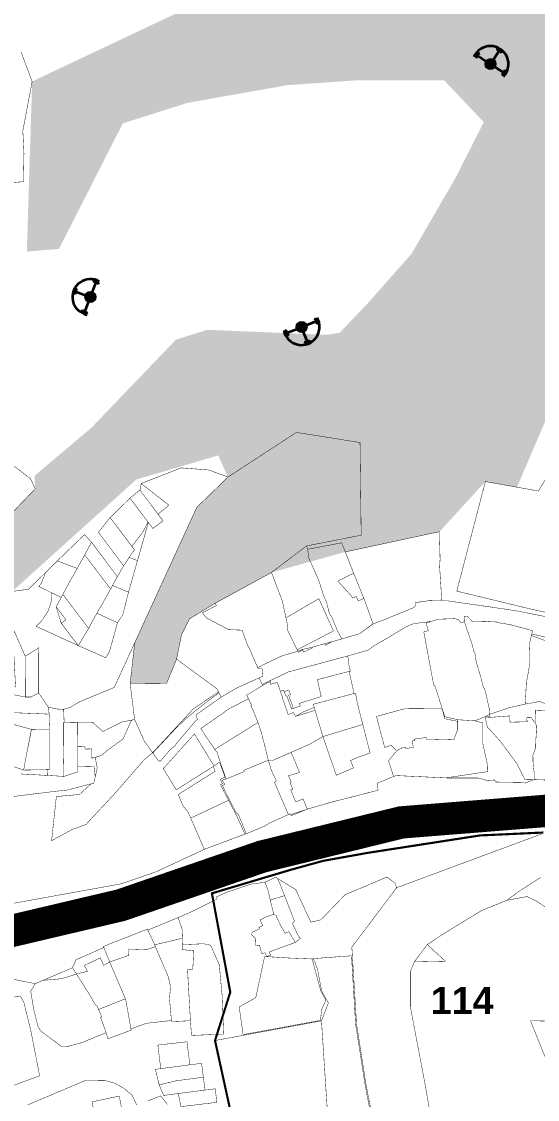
# Model space of a CAD drawing. Header units: millimetres. Extents: x 21689 to 31331, y 37531 to 43751.
# Drawn here: x 28846.9 to 29086.1, y 42539.3 to 43038.9 of the extents above; entities that cross this region are included whole.
import ezdxf

# ---------------------------------------------------------------- set-up
doc = ezdxf.new("R2010")
doc.units = ezdxf.units.MM
for name, color, linetype, lineweight in [('0.15 - Видовые раскрытия', 22, 'Continuous', 9), ('00 границы ОКН', 1, 'Continuous', 40), ('00 номер ОКН', 7, 'Continuous', 15), ('CONTUR', 150, 'Continuous', 9)]:
    doc.layers.add(name, color=color, linetype=linetype, lineweight=lineweight)
doc.layers.add('00 Дороги', color=252, linetype='Continuous', lineweight=9, transparency=0.2)
doc.layers.add('00 Природный ландшафт', color=81, linetype='Continuous', lineweight=9, true_color=0xa9da90, transparency=0.4)
doc.styles.get("Standard").update_dxf_attribs({"font": 'arial.ttf'})

# ---------------------------------------------------------------- blocks, each defined once
blk = doc.blocks.new('участки все')
at = {"layer": 'CONTUR', "const_width": 0.2}
for points in [[(5959.86, 5382.45), (5965.03, 5368.8), (5960.7, 5345.88), (5961.23, 5335.52), (5960.96, 5322.33), (5954.18, 5321.82)], [(5955.79, 5132.41), (5963.35, 5133.37), (5971.25, 5141.19), (5971.25, 5141.19), (5969.15, 5135.92), (5968.1, 5134.71), (5973.96, 5131.8), (5974.12, 5131.01), (5974.2, 5129.65), (5973.89, 5127.76), (5972.29, 5123.07), (5969.78, 5119.18), (5966.91, 5116.2), (5986.41, 5107.27), (5999.11, 5101.67), (6000.83, 5104.31), (6004.58, 5117.88), (6007, 5121.46), (6009.71, 5132.03), (6013.86, 5146.65), (6018.09, 5161.47), (6018.89, 5164.35), (6021, 5161.57), (6025.73, 5165.13), (6023.43, 5168.18), (6028.4, 5172.4), (6015.6, 5182.43), (6034.11, 5189.66), (6046.77, 5188.71), (6055.81, 5185.42), (6041.35, 5171.36), (6003.07, 5087.87), (5986.97, 5081.23), (5982.61, 5078.58), (5978.66, 5077.51), (5972.6, 5078.7), (5968.03, 5085.3), (5968.02, 5106.47), (5967.46, 5105.82), (5961.79, 5102.4), (5955.57, 5116.56)], [(5955.57, 5116.56), (5961.79, 5102.4), (5967.46, 5105.82), (5968.02, 5106.47), (5968.03, 5085.3), (5972.6, 5078.7), (5978.66, 5077.51), (5982.61, 5078.58), (5986.97, 5081.23), (6003.07, 5087.87), (6041.35, 5171.36), (6055.81, 5185.42), (6046.77, 5188.71), (6034.11, 5189.66), (6015.6, 5182.43), (6014.99, 5179.4), (6025.73, 5165.13), (6021, 5161.57), (6018.76, 5164.54), (6016.64, 5160.31), (6011.24, 5153.27), (6012.48, 5151.62), (6010.79, 5149.42), (6007.45, 5144.25), (6004.52, 5139.24), (6001.41, 5133.48), (5997.93, 5127.27), (5994.64, 5121.6), (5991.21, 5115.28), (5986.41, 5107.27), (5978.53, 5117.6), (5976.16, 5125.22), (5979.24, 5131.01), (5982.68, 5137.36), (5985.93, 5143.09), (5989.38, 5149.31), (5992.55, 5155.15), (5989.31, 5158.71), (5975.27, 5145.18), (5963.35, 5133.37), (5955.79, 5132.41)], [(6203.22, 5111.16), (6196.66, 5112.68), (6197.01, 5114.21), (6191.57, 5115.69), (6186.33, 5117.05), (6181.48, 5117.86), (6180.49, 5118.21), (6176.01, 5118.41), (6175.8, 5118.4), (6169.33, 5118.27), (6167, 5120.67), (6165.28, 5120.91), (6165.45, 5118.34), (6163.71, 5117.93), (6162.83, 5119.26), (6160.51, 5119.92), (6160.46, 5119.75), (6153.38, 5119.52), (6152.34, 5119.19), (6150.21, 5118.5), (6145.46, 5117.88), (6141.95, 5117.48), (6139.39, 5116.44), (6137.25, 5115.33), (6133.12, 5112.78), (6123.23, 5106.99), (6120.77, 5105.15), (6111.15, 5102.43), (6083.88, 5095.09), (6078.94, 5092.75), (6075.73, 5091.24), (6072.81, 5089.86), (6071.78, 5089.19), (6070.2, 5092.28), (6072.05, 5093.12), (6071.64, 5096.62), (6069.72, 5096.68), (6069.59, 5097), (6073.45, 5099.03), (6080.94, 5102.55), (6088.22, 5104.68), (6088.5, 5104.17), (6090.47, 5105.26), (6090.86, 5104.23), (6094.85, 5106.16), (6094.74, 5106.49), (6100.64, 5108.14), (6101.07, 5107.5), (6104, 5109.08), (6108.61, 5110.38), (6116.89, 5112.81), (6123.1, 5117.34), (6128.95, 5119.55), (6136.16, 5122.52), (6142.06, 5124.94), (6142.82, 5125.99), (6142.71, 5127.24), (6144.77, 5127.49), (6148.96, 5128.1), (6157.69, 5128.02), (6182.22, 5124.5), (6189.57, 5123.38), (6218.47, 5117.67)], [(5952.83, 5085.24), (5961.88, 5083.43), (5964.48, 5083.43), (5968.03, 5085.3), (5972.6, 5078.7), (5972.9, 5075.51), (5950.54, 5076.41)], [(5959.94, 5047.78), (5979.76, 5046.66), (5986, 5048.74), (5986.02, 5051.25), (5993.77, 5051.1), (5994.27, 5046.43), (5993.58, 5043.42), (5992.3, 5043.19), (5981.11, 5040.26), (5975.4, 5039.69), (5954.39, 5037.1)], [(5933.03, 4983.6), (6006.36, 4996.86), (6022.38, 5002.38), (6045.37, 5013.06), (6064.27, 5020.08), (6072.71, 5023.54), (6075.11, 5025.04), (6083.84, 5028.97), (6084.75, 5029.32), (6085.06, 5028.41), (6092.72, 5031.5), (6104.4, 5034.86), (6125.46, 5040.23), (6124.98, 5043.47), (6133.72, 5047.04), (6158.19, 5045.88), (6171.77, 5045.9), (6175.94, 5044.78), (6179.37, 5044.99), (6180.04, 5044.05), (6185.36, 5043.95), (6191.96, 5043.87), (6192.66, 5043.67), (6193.72, 5043.59), (6197.8, 5045.15), (6202.8, 5044.98)], [(6201.19, 5019.95), (6133.97, 4995.01), (6133.43, 4997.07), (6129.53, 5000.01), (6110.12, 4991.78), (6098.9, 4980.18), (6094.25, 4979.07), (6087.23, 4994.17), (6078.77, 4999.37), (6078.08, 4999.94), (6072.98, 4997.58), (6066.6, 4996.72), (6061.82, 4995.17), (6057.59, 4993.64), (6056.35, 4993.42), (6050.46, 4990.8), (6050.82, 4989.86), (6039.24, 4984.04), (6032.68, 4981.19), (6018.65, 4975.4), (6018.43, 4975.83), (6008.31, 4971.84), (6004.25, 4970.29), (5998.06, 4967.78), (5998.25, 4967.3), (5985.41, 4961.69), (5983.73, 4957.95), (5970.12, 4952.11), (5966.51, 4950.55), (5947.78, 4954.31)], [(6200.8, 4999.82), (6191.24, 4993.7), (6185.07, 4989.2), (6173.36, 4984.41), (6163.57, 4978.49), (6154.78, 4973.04), (6148.22, 4968.71), (6142.21, 4960.66), (6140.35, 4956.04), (6140.38, 4939.84), (6146.82, 4906.02), (6153.71, 4867.19)], [(6127.13, 4866.38), (6119.8, 4903.86), (6115.43, 4931.9), (6113.26, 4967.5), (6133.97, 4995.01), (6201.19, 5019.95)], [(6202.68, 4933.25), (6196.07, 4933.35), (6207.04, 4906.32)], [(6213.14, 4762.2), (6199.21, 4766.62), (6189.08, 4770.01), (6190.14, 4775.06), (6186.35, 4775.49), (6185.28, 4767.47), (6152.24, 4778.87), (6153.66, 4798.7), (6155.38, 4823.38), (6153.71, 4867.2), (6146.82, 4906.02), (6140.38, 4939.84), (6140.35, 4956.04), (6142.21, 4960.66), (6142.21, 4960.66), (6156.6, 4960.96), (6148.22, 4968.71), (6154.78, 4973.04), (6163.57, 4978.49), (6173.36, 4984.41), (6185.06, 4989.21), (6194.46, 4990.95), (6198.94, 4988.77), (6210.67, 4980.81)], [(6027.76, 4894.68), (6024.54, 4898.56), (6018.59, 4896.15)], [(6013.51, 4894.28), (6011.3, 4898.91), (6007.63, 4902.01), (6003.45, 4904.37), (5998.71, 4905.73), (5998.71, 4905.73), (5990.11, 4905.86), (5962.9, 4894.35)]]:
    blk.add_lwpolyline(points, dxfattribs=at)
for points in [[(6041.35, 5171.36), (6055.81, 5185.42), (6087.58, 5206.13), (6117.04, 5201.41), (6117.58, 5158.45), (6092.26, 5153.49), (6075.98, 5141.18), (6049.9, 5126.94), (6037.94, 5119.65), (6034.28, 5112.26), (6031.98, 5101.01), (6027.4, 5089.83), (6010.46, 5089.72), (6012.58, 5108.59), (6041.35, 5171.36)], [(5944.81, 5201.32), (5948.19, 5197.43), (5950.57, 5195.27), (5957.52, 5189.78), (5964.26, 5184.62), (5966.46, 5180), (5950.91, 5163.8), (5930.62, 5177.12), (5927.08, 5181.63), (5939.52, 5196.48), (5941.59, 5198.66), (5944.81, 5201.32)], [(6208.05, 5198.83), (6205.31, 5193.4), (6205.04, 5187.5), (6199.78, 5178.94), (6175.16, 5183.32), (6161.91, 5132.53), (6195.54, 5124.39), (6211, 5120.91), (6213.95, 5120.62), (6220.05, 5128.26), (6220.67, 5130.42), (6221.46, 5131.87), (6223.28, 5143.16), (6224.66, 5151.72), (6225.62, 5157.65), (6225.58, 5158.44), (6228.55, 5171.1), (6231.07, 5175.99), (6237.14, 5186.09), (6237.63, 5190.15), (6224.97, 5197.94), (6208.05, 5198.83)], [(6015.6, 5182.43), (6028.4, 5172.4), (6023.43, 5168.18), (6014.99, 5179.4), (6015.6, 5182.43)], [(6025.73, 5165.13), (6021, 5161.57), (6010.39, 5175.66), (6014.99, 5179.4), (6025.73, 5165.13)], [(6001.2, 5166.64), (6011.24, 5153.27), (6016.64, 5160.31), (6018.76, 5164.54), (6010.39, 5175.66), (6001.2, 5166.64)], [(6007.45, 5144.25), (5995.74, 5159.83), (6001.2, 5166.64), (6012.48, 5151.62), (6010.79, 5149.42), (6007.45, 5144.25)], [(5989.31, 5158.71), (5992.55, 5155.15), (5989.38, 5149.31), (5985.93, 5143.09), (5976.7, 5146.55), (5989.31, 5158.71)], [(6114.06, 5140.91), (6118.83, 5129.18), (6122.18, 5119.87), (6123.1, 5117.34), (6128.95, 5119.55), (6142.06, 5124.94), (6142.82, 5125.99), (6142.72, 5127.24), (6148.96, 5128.1), (6154.94, 5128.04), (6153.96, 5143.84), (6154.17, 5147.26), (6153.93, 5156.29), (6153.93, 5160.09), (6110.21, 5150.71), (6114.06, 5140.91)], [(6004.52, 5139.24), (6001.41, 5133.48), (5989.38, 5149.31), (5992.55, 5155.15), (6004.52, 5139.24)], [(6075.98, 5141.18), (6092.26, 5153.49), (6092.78, 5151.93), (6093.27, 5147.93), (6097.88, 5137.66), (6100.17, 5130.38), (6101.5, 5127.57), (6102.71, 5122.65), (6104.14, 5120.06), (6106.58, 5114.14), (6108.61, 5110.38), (6103.88, 5109.05), (6100.64, 5108.15), (6094.73, 5106.49), (6090.4, 5105.5), (6088.23, 5104.68), (6087.88, 5105.31), (6104.72, 5114.08), (6097.93, 5129.05), (6082.73, 5120.12), (6082.26, 5122.29), (6080.97, 5128.08), (6076.13, 5140.77), (6075.98, 5141.18)], [(6122.18, 5119.87), (6123.06, 5117.41), (6116.89, 5112.81), (6108.61, 5110.38), (6106.58, 5114.14), (6104.14, 5120.06), (6102.71, 5122.65), (6101.5, 5127.57), (6100.17, 5130.38), (6097.88, 5137.66), (6093.27, 5147.93), (6092.78, 5151.93), (6108.56, 5154.94), (6114.06, 5140.92), (6106.83, 5137.14), (6113.05, 5130.23), (6113.61, 5129.34), (6115.25, 5130.04), (6116.3, 5127.99), (6118.83, 5129.18), (6122.18, 5119.87)], [(5971.25, 5141.19), (5975.27, 5145.18), (5976.7, 5146.55), (5985.93, 5143.09), (5982.68, 5137.36), (5979.24, 5131.01), (5978.51, 5129.64), (5973.96, 5131.8), (5968.1, 5134.71), (5969.15, 5135.92), (5971.25, 5141.19)], [(5982.68, 5137.36), (5979.24, 5131.01), (5991.21, 5115.28), (5994.64, 5121.6), (5997.93, 5127.27), (6001.41, 5133.48), (5989.38, 5149.31), (5985.93, 5143.09), (5982.68, 5137.36)], [(6007.45, 5144.25), (6010.01, 5148.19), (6013.86, 5146.65), (6009.71, 5132.03), (6002.29, 5135.13), (6004.52, 5139.24), (6007.45, 5144.25)], [(6049.91, 5126.93), (6075.98, 5141.18), (6076.13, 5140.77), (6080.97, 5128.08), (6082.26, 5122.29), (6082.73, 5120.12), (6083.08, 5118.56), (6083.63, 5114.97), (6083.29, 5114.78), (6087.88, 5105.31), (6088.22, 5104.68), (6080.94, 5102.55), (6073.45, 5099.03), (6069.59, 5097.01), (6066.49, 5104.32), (6065.63, 5106.14), (6064.6, 5108.28), (6062.38, 5114.45), (6056.17, 5114.66), (6045.77, 5120.15), (6043.94, 5122.51), (6050.47, 5125.85), (6049.91, 5126.93)], [(6114.06, 5140.91), (6106.83, 5137.14), (6113.05, 5130.23), (6113.61, 5129.34), (6115.25, 5130.04), (6116.3, 5127.99), (6118.83, 5129.18), (6114.06, 5140.91)], [(5972.29, 5123.07), (5973.89, 5127.76), (5974.2, 5129.65), (5974.12, 5131.01), (5973.96, 5131.8), (5978.51, 5129.64), (5976.16, 5125.22), (5978.53, 5117.6), (5986.41, 5107.27), (5966.91, 5116.2), (5969.78, 5119.18), (5972.29, 5123.07)], [(6001.41, 5133.48), (6002.29, 5135.13), (6009.71, 5132.03), (6007, 5121.46), (6004.58, 5117.88), (5995.04, 5122.29), (5997.93, 5127.27), (6001.41, 5133.48)], [(5991.21, 5115.28), (5986.41, 5107.27), (5978.55, 5117.62), (5980.67, 5119.27), (5976.16, 5125.22), (5979.24, 5131.01), (5991.21, 5115.28)], [(6052.69, 5083.37), (6050.77, 5087.23), (6031.98, 5101.01), (6034.28, 5112.26), (6037.94, 5119.65), (6049.9, 5126.94), (6050.47, 5125.85), (6043.94, 5122.51), (6045.77, 5120.15), (6056.17, 5114.66), (6062.38, 5114.45), (6064.6, 5108.28), (6066.49, 5104.32), (6069.72, 5096.68), (6071.64, 5096.62), (6072.05, 5093.12), (6059.82, 5087.59), (6052.69, 5083.37)], [(6082.73, 5120.12), (6097.93, 5129.05), (6104.72, 5114.08), (6087.88, 5105.31), (6083.29, 5114.78), (6083.63, 5114.97), (6083.08, 5118.56), (6082.73, 5120.12)], [(5991.21, 5115.28), (5994.64, 5121.6), (5995.04, 5122.29), (6004.58, 5117.88), (6000.83, 5104.31), (5999.11, 5101.67), (5986.41, 5107.27), (5991.21, 5115.28)], [(6168.85, 5108.44), (6167.65, 5111.82), (6165.45, 5118.34), (6163.71, 5117.93), (6162.83, 5119.26), (6160.51, 5119.92), (6160.46, 5119.75), (6153.38, 5119.52), (6147.68, 5117.69), (6148.7, 5114.2), (6146.62, 5113.63), (6151.2, 5088.9), (6151.7, 5088.87), (6154.82, 5079.1), (6156.32, 5074.34), (6162.53, 5072.9), (6170.4, 5072.44), (6175.28, 5074.44), (6177.17, 5075.43), (6176.98, 5077.99), (6175.11, 5086.19), (6174.08, 5088.6), (6173, 5092.72), (6170.88, 5099.94), (6170.23, 5104.4), (6169.9, 5104.4), (6168.85, 5108.44)], [(6165.28, 5120.91), (6167, 5120.67), (6169.33, 5118.27), (6175.8, 5118.4), (6176.01, 5118.41), (6180.49, 5118.21), (6181.48, 5117.86), (6186.33, 5117.05), (6191.57, 5115.69), (6197.01, 5114.21), (6195.78, 5108.91), (6195.75, 5107.37), (6195.71, 5106.04), (6195.82, 5099.47), (6195.17, 5095.39), (6194.18, 5090.13), (6193.65, 5080.16), (6186.13, 5078.47), (6177.17, 5075.43), (6176.98, 5077.99), (6175.11, 5086.19), (6174.08, 5088.6), (6173, 5092.72), (6170.88, 5099.94), (6170.23, 5104.4), (6169.9, 5104.4), (6168.85, 5108.44), (6167.65, 5111.82), (6165.45, 5118.34), (6165.28, 5120.91)], [(5956.64, 5101.21), (5957.3, 5088.59), (5957.33, 5088.08), (5953.22, 5088.81), (5952.83, 5085.24), (5961.88, 5083.43), (5961.79, 5102.4), (5956.97, 5113.37), (5948.98, 5114.1), (5948.85, 5111.44), (5948.43, 5107.07), (5956.48, 5104.21), (5956.64, 5101.21)], [(6196.5, 5111.99), (6203.55, 5109.32), (6209.43, 5106.34), (6216.47, 5101.08), (6221.04, 5096.26), (6221.87, 5089.56), (6206.69, 5093.05), (6205.58, 5079.35), (6200.35, 5081.38), (6193.65, 5080.16), (6194.18, 5090.13), (6195.17, 5095.39), (6195.82, 5099.47), (6195.71, 5106.04), (6195.75, 5107.37), (6195.78, 5108.91), (6196.5, 5111.99)], [(5968.03, 5085.3), (5964.48, 5083.43), (5961.88, 5083.43), (5961.79, 5102.4), (5967.46, 5105.82), (5968.02, 5106.47), (5968.03, 5085.3)], [(6094.73, 5106.49), (6094.85, 5106.16), (6090.86, 5104.23), (6090.47, 5105.26), (6088.5, 5104.17), (6088.23, 5104.68), (6090.4, 5105.5), (6094.73, 5106.49)], [(6100.64, 5108.15), (6103.88, 5109.05), (6101.07, 5107.5), (6100.64, 5108.15)], [(6111.39, 5102.5), (6111.15, 5102.43), (6083.88, 5095.09), (6078.94, 5092.75), (6075.73, 5091.24), (6075.54, 5090.52), (6075.38, 5089.32), (6078.71, 5090.19), (6080.11, 5086.08), (6081.63, 5086.6), (6081.89, 5085.92), (6084.06, 5086.7), (6084.81, 5084.6), (6083.93, 5084.29), (6086.13, 5078.17), (6089.33, 5079.32), (6088.9, 5080.52), (6099.04, 5083.64), (6097.26, 5091.51), (6112.05, 5095.34), (6112.56, 5095.47), (6111.89, 5098.25), (6111.39, 5102.5)], [(6010.46, 5089.72), (6027.4, 5089.83), (6031.98, 5101.01), (6050.77, 5087.23), (6051.45, 5085.86), (6039.71, 5077.92), (6020.88, 5057.63), (6017.03, 5063), (6012.51, 5073.05), (6010.46, 5089.72)], [(6083.14, 5077.1), (6080.95, 5083.21), (6081.11, 5083.28), (6080.11, 5086.08), (6081.63, 5086.6), (6081.89, 5085.92), (6082.64, 5083.83), (6083.11, 5083.99), (6085.31, 5077.88), (6089.33, 5079.32), (6088.9, 5080.52), (6099.04, 5083.64), (6097.26, 5091.51), (6112.05, 5095.34), (6112.2, 5094.26), (6114.3, 5085.07), (6095.38, 5080.09), (6095.82, 5078.62), (6091.12, 5076.72), (6087.1, 5074.49), (6086.2, 5076.28), (6083.71, 5075.35), (6083.14, 5077.1)], [(6064.45, 5084.32), (6073.69, 5089.89), (6075.54, 5090.52), (6075.38, 5089.32), (6078.71, 5090.19), (6080.11, 5086.08), (6081.11, 5083.28), (6080.95, 5083.21), (6083.14, 5077.1), (6083.71, 5075.35), (6086.2, 5076.28), (6087.1, 5074.49), (6096.22, 5077.26), (6099.82, 5065.09), (6093.59, 5061.52), (6082.96, 5056.87), (6076.87, 5054.18), (6074.49, 5054.14), (6072.75, 5061.39), (6071.06, 5067.76), (6069.71, 5071.65), (6067.67, 5076.83), (6066.39, 5079.42), (6066.81, 5079.61), (6066.06, 5081.14), (6065.29, 5082.66), (6064.45, 5084.32)], [(6039.71, 5077.91), (6051.45, 5085.85), (6051.68, 5085.4), (6046.54, 5081.65), (6036.93, 5074.02), (6031.68, 5068.94), (6027.64, 5064.64), (6021.93, 5058.53), (6020.96, 5057.5), (6020.89, 5057.62), (6039.71, 5077.91)], [(6046.54, 5081.65), (6051.68, 5085.4), (6052.69, 5083.37), (6040.95, 5075.13), (6041.63, 5073.06), (6041.16, 5072.74), (6032.33, 5062.37), (6031.13, 5060.7), (6029.44, 5059.46), (6024.36, 5053.58), (6023.29, 5054.26), (6020.96, 5057.5), (6021.93, 5058.53), (6027.64, 5064.64), (6031.68, 5068.94), (6036.93, 5074.02), (6046.54, 5081.65)], [(6049.67, 5059.15), (6044.98, 5066.08), (6043.22, 5068.83), (6052.15, 5075.01), (6056.66, 5078.23), (6059.87, 5079.77), (6061.57, 5080.69), (6063.81, 5081.84), (6065.29, 5082.66), (6066.06, 5081.14), (6066.81, 5079.61), (6066.39, 5079.42), (6067.67, 5076.83), (6069.71, 5071.65), (6049.67, 5059.15)], [(6095.38, 5080.09), (6095.82, 5078.62), (6099.82, 5065.09), (6118.33, 5070.73), (6116.01, 5079.82), (6114.91, 5085.23), (6114.3, 5085.07), (6095.38, 5080.09)], [(5979.76, 5046.66), (5979.6, 5055.58), (5979.64, 5071.63), (5979.86, 5071.81), (5979.61, 5077.76), (5978.66, 5077.51), (5972.6, 5078.7), (5972.9, 5075.51), (5973.12, 5073.15), (5972.87, 5068.58), (5972.9, 5064.98), (5972.89, 5052.47), (5972.95, 5049.77), (5972.29, 5049.76), (5972.21, 5047.09), (5979.76, 5046.66)], [(6124.66, 5074.43), (6137.79, 5078.01), (6155.05, 5078.12), (6156.35, 5073.39), (6162.34, 5072.14), (6162.31, 5068.39), (6160.5, 5063.62), (6147.79, 5063.96), (6147.65, 5064.68), (6142.16, 5063.91), (6142.26, 5063.21), (6141.27, 5063.05), (6141.75, 5060.09), (6138.37, 5059.54), (6138.29, 5059.99), (6136.28, 5059.79), (6134.01, 5058.43), (6131.46, 5061.14), (6128.49, 5060.02), (6124.66, 5074.43)], [(6177.17, 5075.43), (6186.13, 5078.47), (6193.65, 5080.16), (6200.35, 5081.38), (6205.58, 5079.35), (6205.39, 5077.06), (6202.93, 5077.17), (6198.32, 5077.34), (6198.27, 5071.36), (6196.42, 5073.9), (6194.42, 5073.85), (6194.46, 5071.95), (6189.65, 5071.86), (6186.57, 5071.79), (6186.52, 5074.7), (6176.49, 5073.96), (6177.31, 5074.5), (6177.17, 5075.43)], [(6198.32, 5077.34), (6202.93, 5077.17), (6205.39, 5077.06), (6202.8, 5044.98), (6197.8, 5045.15), (6197.75, 5048.65), (6197.28, 5052.7), (6197.21, 5056.35), (6198.5, 5060.16), (6198.39, 5064.7), (6199.03, 5064.75), (6198.91, 5068.39), (6198.95, 5070.09), (6198.27, 5071.36), (6198.32, 5077.34)], [(5997.22, 5056.37), (5994.26, 5055.48), (5995.2, 5050.54), (5993.58, 5043.42), (5992.3, 5043.19), (5986.97, 5038.28), (5976.25, 5037.31), (5974.03, 5016.83), (5983.54, 5022), (5989.89, 5024.29), (5998.24, 5033.24), (6004.1, 5039.55), (6016.79, 5054.2), (6020.88, 5057.63), (6017.03, 5063), (6012.51, 5073.05), (6011.1, 5072.7), (6007.17, 5064.02), (5999.54, 5058.45), (5997.22, 5056.37)], [(5979.64, 5071.63), (5986.14, 5071.75), (5986, 5048.74), (5979.76, 5046.66), (5979.6, 5055.58), (5979.64, 5071.63)], [(5986.14, 5071.75), (5986.07, 5060.61), (5989.37, 5060.53), (5989.83, 5059.31), (5992.63, 5059.4), (5992.77, 5055.09), (5997.22, 5056.37), (5999.54, 5058.45), (6007.17, 5064.02), (6011.1, 5072.7), (6006.56, 5071.87), (5997.9, 5067.46), (5994.47, 5070.32), (5993.13, 5071.73), (5986.14, 5071.75)], [(6049.67, 5059.15), (6069.71, 5071.65), (6071.06, 5067.76), (6072.75, 5061.39), (6074.49, 5054.14), (6063.18, 5049.48), (6063.37, 5048.88), (6054.98, 5045.45), (6052.38, 5052.72), (6050.77, 5057.79), (6049.67, 5059.15)], [(6130.26, 5053.93), (6132.6, 5046.59), (6133.72, 5047.04), (6156.74, 5045.96), (6176.27, 5048.87), (6176.19, 5051.77), (6173.95, 5062.06), (6174, 5071.62), (6170.84, 5072.11), (6170.4, 5072.44), (6162.53, 5072.9), (6162.34, 5072.14), (6162.31, 5068.39), (6160.5, 5063.62), (6147.79, 5063.96), (6147.65, 5064.68), (6142.16, 5063.91), (6142.26, 5063.21), (6141.27, 5063.05), (6141.75, 5060.09), (6138.37, 5059.54), (6138.29, 5059.99), (6136.28, 5059.79), (6134.01, 5058.43), (6130.26, 5053.93)], [(6177.04, 5074.32), (6176.49, 5073.96), (6186.52, 5074.7), (6186.57, 5071.79), (6189.65, 5071.86), (6194.46, 5071.95), (6194.42, 5073.85), (6196.42, 5073.9), (6198.27, 5071.36), (6198.95, 5070.09), (6198.91, 5068.39), (6199.03, 5064.75), (6198.39, 5064.7), (6198.5, 5060.16), (6197.21, 5056.35), (6197.28, 5052.7), (6197.75, 5048.65), (6197.8, 5045.15), (6197.61, 5045.09), (6193.43, 5045.17), (6189.83, 5052.52), (6182.13, 5062.88), (6178.33, 5067.14), (6176.1, 5069.44), (6175.05, 5074.1), (6177.04, 5074.32)], [(5961.09, 5049.58), (5962.4, 5056.85), (5963.93, 5064.54), (5964.71, 5068.46), (5956.32, 5070.71), (5955.61, 5069.16), (5954.58, 5066.9), (5949.7, 5055.16), (5949.15, 5053.77), (5961.09, 5049.58)], [(5964.71, 5068.46), (5972.87, 5068.58), (5972.9, 5064.98), (5972.89, 5052.47), (5972.95, 5049.77), (5961.09, 5049.58), (5962.4, 5056.85), (5964.02, 5064.6), (5964.71, 5068.46)], [(6116.01, 5055.44), (6112.63, 5054.02), (6114, 5050.58), (6106.06, 5047.17), (6099.82, 5065.09), (6118.33, 5070.73), (6121.7, 5057.55), (6116.01, 5055.44)], [(6040.28, 5066.33), (6025.83, 5050.23), (6026.68, 5048.86), (6031.84, 5040.43), (6049.03, 5051.26), (6049.34, 5051.48), (6040.28, 5066.33)], [(6074.49, 5054.14), (6076.87, 5054.18), (6082.95, 5056.85), (6085.09, 5057.79), (6085.29, 5057.36), (6089, 5048.46), (6083.88, 5046.96), (6085.13, 5044.01), (6084.58, 5043.78), (6085.85, 5040.79), (6084.91, 5040.4), (6087.24, 5034.81), (6090.64, 5036.19), (6092.03, 5032.99), (6092.65, 5031.47), (6092.15, 5031.27), (6084.88, 5028.95), (6084.75, 5029.32), (6083.84, 5028.97), (6077.38, 5043.86), (6077.91, 5044.13), (6078.19, 5044.7), (6075.9, 5049.56), (6074.49, 5054.14)], [(6032.77, 5038.26), (6034.98, 5032.92), (6037.17, 5030.38), (6038.55, 5027.32), (6056.08, 5035.58), (6052.71, 5042.2), (6052.41, 5042.81), (6053.26, 5043.24), (6052.27, 5045.24), (6054.44, 5046.33), (6051.93, 5053.25), (6049.03, 5051.26), (6049.82, 5048.99), (6032.77, 5038.26)], [(6053.19, 5044.9), (6054.98, 5045.45), (6063.37, 5048.88), (6063.18, 5049.48), (6074.49, 5054.14), (6075.9, 5049.56), (6078.19, 5044.7), (6077.91, 5044.13), (6077.38, 5043.86), (6083.84, 5028.97), (6075.11, 5025.04), (6072.71, 5023.54), (6064.27, 5020.08), (6060.65, 5029.03), (6059.69, 5029.6), (6054.67, 5039.39), (6053.28, 5042.46), (6054.31, 5042.88), (6053.19, 5044.9)], [(6038.55, 5027.32), (6044.82, 5012.82), (6045.37, 5013.06), (6063.71, 5019.89), (6059.76, 5028.59), (6056.08, 5035.58), (6038.55, 5027.32)], [(6072.98, 4997.58), (6078.08, 4999.94), (6078.77, 4999.37), (6080.06, 4996.52), (6082.06, 4991.35), (6075.43, 4989.34), (6074.35, 4993.9), (6072.98, 4997.58)], [(6075.43, 4989.34), (6082.06, 4991.35), (6086.65, 4979.56), (6085.74, 4978.45), (6088.19, 4973.16), (6089.37, 4971.54), (6087.02, 4969.65), (6084.05, 4974.66), (6082.32, 4973.91), (6080.47, 4977.13), (6078.3, 4981.55), (6078.21, 4982.11), (6077.05, 4982.67), (6075.73, 4988.07), (6075.43, 4989.34)], [(6077.05, 4982.67), (6073.6, 4981.54), (6070.68, 4980.15), (6071.97, 4977.52), (6070.13, 4976.6), (6070.46, 4975.93), (6067.02, 4974.43), (6066.73, 4973.2), (6068.62, 4971.43), (6068.75, 4968.06), (6070.46, 4968.38), (6071.44, 4964.56), (6072.94, 4964.88), (6073.81, 4963.26), (6075.59, 4963.62), (6074.93, 4965.24), (6080.27, 4967.23), (6087.02, 4969.65), (6084.05, 4974.66), (6082.32, 4973.91), (6080.47, 4977.13), (6078.3, 4981.55), (6078.21, 4982.11), (6077.05, 4982.67)], [(6019.46, 4973.65), (6018.65, 4975.4), (6032.68, 4981.19), (6034.55, 4975.81), (6034.71, 4971.6), (6021.81, 4968.56), (6021.48, 4969.36), (6019.46, 4973.65)], [(6000.98, 4960.61), (6009.78, 4963.67), (6009.86, 4966.62), (6018.01, 4966.32), (6022.17, 4967.71), (6021.48, 4969.36), (6019.46, 4973.65), (6018.43, 4975.83), (6008.31, 4971.84), (6004.25, 4970.29), (5998.06, 4967.78), (6000.98, 4960.61)], [(6034.71, 4971.6), (6034.8, 4969.05), (6034.52, 4966.37), (6039.93, 4965.81), (6039.51, 4957.12), (6037.05, 4957.3), (6037.76, 4944.85), (6038.41, 4933.38), (6029.63, 4933), (6029.61, 4933.5), (6028.69, 4943.69), (6029.2, 4949.1), (6028.1, 4953.85), (6022.17, 4967.71), (6021.81, 4968.56), (6034.71, 4971.6)], [(5985.57, 4955.05), (5990.67, 4956.29), (5989.22, 4959.02), (5996.64, 4962.5), (5998.22, 4959.07), (6001.02, 4960.52), (5998.25, 4967.3), (5985.41, 4961.69), (5983.73, 4957.95), (5985.57, 4955.05)], [(6001.68, 4958.92), (6000.98, 4960.61), (6009.78, 4963.67), (6009.86, 4966.62), (6018.01, 4966.32), (6022.17, 4967.71), (6028.1, 4953.85), (6029.2, 4949.1), (6028.69, 4943.69), (6029.61, 4933.5), (6017.93, 4932.19), (6010.84, 4929.57), (6009.56, 4936.79), (6008.36, 4943.3), (6001.68, 4958.92)], [(6034.76, 4968.65), (6037.3, 4968.76), (6043.46, 4969.02), (6044.94, 4968.98), (6047.77, 4968.41), (6051.79, 4959.28), (6053.07, 4945.37), (6053.86, 4927.2), (6038.9, 4926.56), (6038.41, 4933.38), (6037.76, 4944.85), (6037.05, 4957.3), (6039.51, 4957.12), (6039.93, 4965.81), (6034.52, 4966.37), (6034.76, 4968.65)], [(5995.82, 4938.59), (5995.01, 4940.43), (5994.53, 4940.42), (5991.62, 4945.47), (5985.57, 4955.05), (5990.67, 4956.29), (5989.22, 4959.02), (5996.64, 4962.5), (5998.22, 4959.07), (6001.02, 4960.52), (6001.68, 4958.92), (6008.24, 4943.56), (5995.82, 4938.59)], [(6061.02, 4939.8), (6068.7, 4944.05), (6072.82, 4963.17), (6083.9, 4962.47), (6094.82, 4962.01), (6098.84, 4947.22), (6101.23, 4942.82), (6099.29, 4938.7), (6098.69, 4933.55), (6084.59, 4930.94), (6062.83, 4926.95), (6061.02, 4939.8)], [(6113.09, 4963.5), (6095.23, 4962.16), (6096.03, 4960.77), (6097.41, 4957.01), (6099.21, 4947.25), (6102.36, 4941.64), (6099.17, 4933.32), (6103.94, 4860.26), (6127.59, 4859.53), (6126.5, 4866.26), (6119.4, 4903.75), (6114.99, 4931.87), (6113.09, 4963.5)], [(5970.12, 4952.11), (5978.72, 4952.86), (5985.57, 4955.05), (5983.73, 4957.95), (5970.12, 4952.11)], [(5964.35, 4947.12), (5965.81, 4938.37), (5966.1, 4937.22), (5967.76, 4930.63), (5969.01, 4928.63), (5978.67, 4921.41), (5981.8, 4921.52), (5984.71, 4922.33), (5988.25, 4923.3), (5992.78, 4925.16), (5999.32, 4927.84), (5996.75, 4934.99), (5997.34, 4935.15), (5995.82, 4938.59), (5995.01, 4940.43), (5994.53, 4940.42), (5991.62, 4945.47), (5987.3, 4952.31), (5985.57, 4955.05), (5985.06, 4954.89), (5981.96, 4953.9), (5978.72, 4952.86), (5970.12, 4952.11), (5966.51, 4950.55), (5964.35, 4947.12)], [(5951.71, 4939.93), (5954.71, 4939.35), (5954.99, 4941.41), (5955.69, 4943.06), (5956.8, 4944.44), (5959.65, 4944.64), (5961.17, 4942.01), (5964.43, 4928.64), (5968.5, 4907.86), (5954.22, 4902.57), (5952.76, 4911.8), (5953.19, 4912.98), (5952.52, 4913.17), (5952.44, 4914.51), (5948.77, 4914.75), (5946.89, 4917.1), (5947.03, 4920.21), (5948.9, 4925.05), (5951.71, 4939.93)], [(5995.82, 4938.59), (6008.24, 4943.56), (6008.36, 4943.3), (6009.56, 4936.79), (6010.93, 4929.02), (6000.16, 4925.03), (5999.32, 4927.84), (5996.75, 4934.99), (5997.34, 4935.15), (5995.82, 4938.59)], [(6063.98, 4836.7), (6064.76, 4771.28), (6065.81, 4772.37), (6081.26, 4788.52), (6088.09, 4787.23), (6087.58, 4785.06), (6082.64, 4778.83), (6085.23, 4776.12), (6131.72, 4771.95), (6136.19, 4807.92), (6137.77, 4839.35), (6136.19, 4859.26), (6103.94, 4860.26), (6099.17, 4933.32), (6049.81, 4924.21), (6062.64, 4865.66), (6063.7, 4848.44), (6063.98, 4836.7)], [(6036.81, 4923.65), (6038.17, 4912.95), (6031.19, 4912.04), (6025.48, 4911.31), (6024.65, 4911.17), (6023.31, 4922.09), (6024.13, 4922.2), (6035.94, 4923.53), (6036.81, 4923.65)], [(6022.16, 4910.85), (6023.89, 4903.66), (6032, 4905.59), (6044.4, 4907.19), (6043.58, 4913.63), (6038.17, 4912.95), (6031.19, 4912.04), (6025.48, 4911.31), (6024.65, 4911.17), (6022.16, 4910.85)], [(6023.89, 4903.66), (6025.99, 4898.75), (6032.78, 4899.64), (6045.17, 4901.23), (6044.4, 4907.19), (6032, 4905.59), (6023.89, 4903.66)], [(6045.17, 4901.23), (6049.93, 4901.85), (6050.63, 4895.56), (6049.63, 4895.43), (6045.29, 4894.92), (6037.71, 4894), (6034.04, 4893.56), (6032.78, 4899.64), (6045.17, 4901.23)], [(5994.32, 4888.06), (5992.8, 4895.77), (6005.41, 4898.47), (6006.89, 4890.77), (5994.32, 4888.06)]]:
    blk.add_lwpolyline(points, close=True, dxfattribs=at)
blk = doc.blocks.new('Точки и сектора раскрытия панорам')
at = {"layer": '0.15 - Видовые раскрытия', "transparency": 33554687}
h = blk.add_hatch(color=256, dxfattribs=at)
h.dxf.hatch_style = 1
h.paths.add_polyline_path([(1662.2, -164.03, 1), (1661.37, -159.03, 1)])
at = {"layer": '0.15 - Видовые раскрытия', "lineweight": 35}
for p, q in [((1669.92, -160.18), (1668.41, -159.01)), ((1653.65, -162.89), (1654.7, -161.29)), ((1653.65, -162.89), (1659.28, -161.95)), ((1653.65, -162.89), (1655.16, -164.05)), ((1663.14, -169.66), (1662.2, -164.03)), ((1669.92, -160.18), (1664.29, -161.11)), ((1669.92, -160.18), (1668.87, -161.77)), ((1663.14, -169.66), (1661.55, -168.61)), ((1663.14, -169.66), (1664.3, -168.15))]:
    blk.add_line(p, q, dxfattribs=at)
at = {"layer": '0.15 - Видовые раскрытия'}
blk.add_circle((1661.78, -161.53), 2.54, dxfattribs=at)
at = {"layer": '0.15 - Видовые раскрытия', "lineweight": 35}
blk.add_arc((1661.78, -161.51), 8.36, 179.6943, 19.0438, dxfattribs=at)

msp = doc.modelspace()

# ---------------------------------------------------------------- hatches: boundary and pattern name
at = {"layer": '00 Природный ландшафт', "transparency": 33554585}
h = msp.add_hatch(color=256, dxfattribs=at)
h.dxf.hatch_style = 1
h.paths.add_polyline_path([(28897.2, 42732.08), (28899.32, 42750.95), (28928.09, 42813.72), (28942.56, 42827.78), (28938.08, 42837.81), (28900.06, 42826.61), (28842.54, 42774.77), (28801.39, 42790.33), (28734.3, 42796.88), (28702.61, 42780.6), (28672.6, 42792.17), (28656.72, 42795.98), (28636.47, 42799.28), (28631.27, 42801.41), (28630.36, 42817.18), (28636.35, 42823.08), (28647.85, 42848.5), (28655.12, 42859.97), (28665.24, 42871.73), (28686.59, 42891.68), (28693.32, 42890.82), (28692.01, 42888.02), (28690.23, 42882.78), (28680.8, 42848.98), (28668.21, 42824.42), (28698.93, 42809.78), (28714.26, 42841.63), (28738.39, 42869.35), (28742.3, 42871.11), (28760.03, 42842.15), (28828.33, 42841.01), (28813.82, 42823.99), (28817.36, 42819.48), (28837.66, 42806.16), (28853.21, 42822.36), (28852.91, 42828.41), (28879.18, 42850.56), (28918.42, 42891.44), (28932.89, 42896.02), (28988.45, 42893.69), (28994.37, 42894.68), (29007.52, 42908.48), (29027.59, 42931.15), (29048, 42966.32), (29061.16, 42992.29), (29042.77, 43011.69), (29002.66, 43011.72), (28970.1, 43009.43), (28923.74, 43001.23), (28893.82, 42991.72), (28864.21, 42933.55), (28849.31, 42932.26), (28851.78, 43011.16), (29010.46, 43086.09), (29010.85, 43094.67), (29076.2, 43088.66), (29125.13, 43065.48), (29145.66, 43037.83), (29158.92, 42999.82), (29155.03, 42977.9), (29151.08, 42964.25), (29132.37, 42940.9), (29125.92, 42946.12), (29115.23, 42932.9), (29120.08, 42924.6), (29076.58, 42823.07), (29061.91, 42825.68), (29040.67, 42802.45), (28996.97, 42793.05), (28962.72, 42783.54), (28936.64, 42769.3), (28924.68, 42762.01), (28921.03, 42754.62), (28918.73, 42743.37), (28914.15, 42732.19)])

# ---------------------------------------------------------------- linework, layer by layer
at = {"layer": '00 границы ОКН', "color": 6, "lineweight": 60, "const_width": 1}
msp.add_lwpolyline([(29088.74, 42662.99), (29062.5, 42661.78), (29059.68, 42661.68), (29007.1, 42653.52), (28986.74, 42649.87), (28971.45, 42645.65), (28935.13, 42634.81), (28943.64, 42589), (28936.56, 42566.57), (28949.38, 42508.02)], dxfattribs=at)
at = {"layer": '00 Дороги', "lineweight": 9, "const_width": 15}
msp.add_lwpolyline([(27524.87, 42608.29), (27542.21, 42611.31), (27650.84, 42623.34), (27727.85, 42644.57), (27787.07, 42674.06), (27839.35, 42688.52), (27892.35, 42693.96), (28007.09, 42691.57), (28077.63, 42694.54), (28126.29, 42701.78), (28165.13, 42707.72), (28193.4, 42704.89), (28329.31, 42657.28), (28396.18, 42640.9), (28485.29, 42628.57), (28544.08, 42624.51), (28665.82, 42601.64), (28711.15, 42595.98), (28781.49, 42601.06), (28817.9, 42611.63), (28892.9, 42629.3), (28958.29, 42651.81), (29022.95, 42667.67), (29090.75, 42673.09)], dxfattribs=at)

# ---------------------------------------------------------------- block references
at = {"layer": '0.15 - Видовые раскрытия', "color": 0, "lineweight": 9}
for p, rotation in [((30171.33, 41769.37), 137.0845998036525), ((29849.87, 44269.39), 239.9870913360782), ((27316.99, 42715.59), 11.8002116899788)]:
    msp.add_blockref('Точки и сектора раскрытия панорам', p, dxfattribs=dict(at, rotation=rotation))
at = {"layer": 'CONTUR'}
msp.add_blockref('участки все', (22886.75, 37642.36), dxfattribs=at)

# ---------------------------------------------------------------- texts
at = {"layer": '00 номер ОКН', "insert": (29036.57, 42591.36), "char_height": 12.5, "attachment_point": 1}
msp.add_mtext_dynamic_manual_height_columns('{\\fArial|b1|i0|c204|p34;114}', width=12.1533, gutter_width=12.5, heights=[0], dxfattribs=at)

doc.saveas('drawing.dxf')
